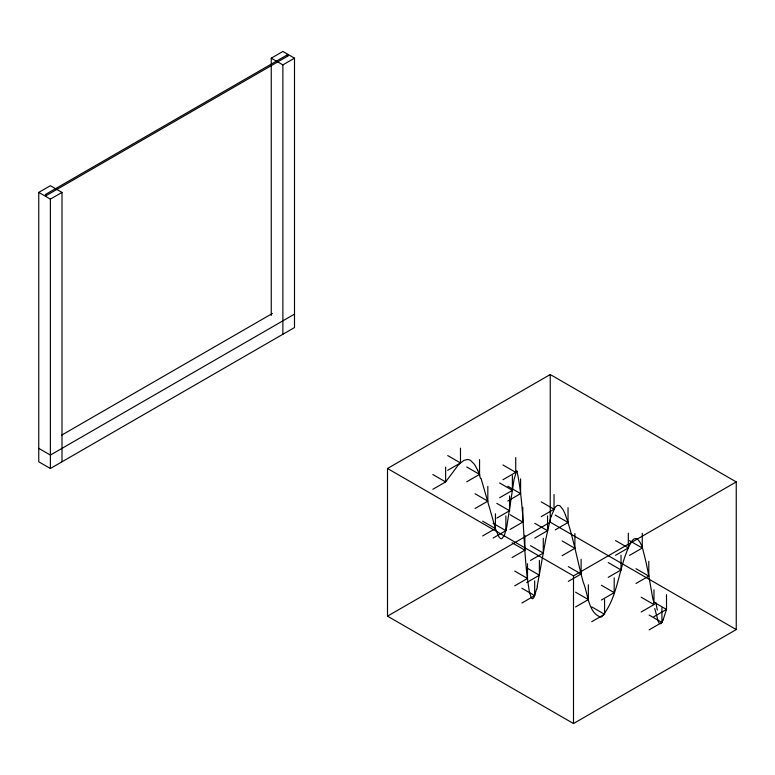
<?xml version="1.0" encoding="UTF-8"?>
<svg xmlns="http://www.w3.org/2000/svg" width="775" height="775" viewBox="0 0 775 775"><rect width="100%" height="100%" fill="white"/><g stroke="black" fill="none" stroke-linecap="round" stroke-linejoin="round"><path stroke-width="1.16" d="M551.19 516.16A184.615 130.636 37.7 0 0 550.337 518.979L545.862 538.935L537.153 586.52M536.542 589.203L534.227 596.673A30.419 12.235 74.8 0 1 533.626 597.806L532.677 598.736L531.621 598.097A4.04 1.627 74.2 0 1 531.137 597.38L529.771 593.127M551.267 516.198L554.735 508.051A30.419 21.312 40.9 0 1 555.714 506.705L557.322 505.387L559.25 505.533A4.04 2.829 41.6 0 1 560.16 505.998L562.902 509.456A50.346 35.33 41.6 0 1 565.459 514.92M517.022 471.229A5.377 1.288 80.6 0 0 516.576 471.026L514.116 479.105L506.734 527.068L504.399 535.283L501.793 538.77L500.398 538.489L498.935 536.833L495.642 529.209L481.072 478.437M662.983 620.271L666.5 609.441L666.5 594.667M662.083 622.218L660.688 623.73L659.428 623.303A5.328 1.472 75.3 0 1 659.157 622.984A5.89 1.618 75.2 0 1 658.091 620.988L654.759 608.53M45.396 194.525L46.054 195.658L287.854 56.062L287.854 55.296L287.196 54.918L45.396 194.525L46.054 195.658M287.196 54.918L287.854 56.062M271.25 315.473L271.25 58.173L282.875 51.46L294.5 58.173L294.5 327.554L50.375 468.497L38.75 461.784L38.75 192.403L50.375 185.7L62 192.403L62 461.784M38.75 192.403L50.375 199.117L62 192.403M271.25 58.173L282.875 64.887L294.5 58.173M61.797 435.056L272.393 313.468M294.5 314.127L50.375 455.07L38.75 448.357M387.5 468.497L550.25 374.528L736.25 481.914L736.25 629.571L573.5 723.54L387.5 616.154L387.5 468.497L573.5 575.883L736.25 481.914M447.688 470.328L460.476 462.946L460.476 448.183M432.838 489.296L445.625 481.914L457.269 466.395A66.97 52.467 37.5 0 1 460.011 463.334L464.099 460.311L467.509 459.498A5.328 4.166 36 0 1 468.536 459.643A5.89 4.611 36.1 0 1 470.851 460.65L474.426 464.332L477.778 470.27M466.763 481.779L479.551 474.387L479.551 459.623M502.936 479.735L515.724 472.353L515.724 457.579M475.036 508.516L487.824 501.134L487.824 486.371M499.613 497.744L512.401 490.362L512.401 475.588M507.799 501.008L520.587 493.627L520.587 478.863M496.785 518.117L509.572 510.735L509.572 495.971M482.641 535.951L495.428 528.569L495.428 513.796M493.094 538.053L505.881 530.672L505.881 515.908M510.018 529.47L522.805 522.088L522.805 507.325M541.241 516.634L554.028 509.252L554.028 494.489M387.5 616.154L550.25 522.185L736.25 629.571M534.76 538.073L547.547 530.691L547.547 515.917M555.249 529.858L568.036 522.476L568.036 507.703M512.091 557.545L524.878 550.163L524.878 535.399M530.488 560.441L543.275 553.059L543.275 538.296M562.117 555.694L574.905 548.312L574.905 533.549M514.707 585.842L527.494 578.46L527.494 563.696M526.603 582.597L539.39 575.215L539.39 560.441M521.885 603.008L534.673 595.626L534.673 580.863M568.327 581.386L581.114 574.004L581.114 559.24M615.534 555.317L628.322 547.935L628.322 533.171M629.484 555.404L642.272 548.022L642.272 533.258M608.239 577.336L621.027 569.954L621.027 555.191M575.573 606.951L588.361 599.569L588.361 584.805M601.4 600.034L614.188 592.643L614.188 577.879M636.004 583.468L648.791 576.077L648.791 561.313M591.771 621.676L604.558 614.294L604.558 599.53M641.187 611.988L653.974 604.607L653.974 589.843M653.712 616.822L666.5 609.441L653.712 602.059M649.15 629.852L661.937 622.461L661.937 607.697M502.936 464.971L515.724 472.353M629.484 540.64L642.272 548.022M615.534 540.553L628.322 547.935M541.241 501.871L554.028 509.252M507.799 486.245L520.587 493.627M499.613 482.98L512.401 490.362M555.249 515.084L568.036 522.476M447.688 455.564L460.476 462.946M466.763 467.005L479.551 474.387M636.004 568.695L648.791 576.077M608.239 562.572L621.027 569.954M534.76 523.309L547.547 530.691M562.117 540.931L574.905 548.312M496.785 503.353L509.572 510.735M475.036 493.752L487.824 501.134M510.018 514.707L522.805 522.088M432.838 474.532L445.625 481.914L445.625 467.151M641.187 597.225L653.974 604.607M601.4 585.261L614.188 592.643M568.327 566.622L581.114 574.004M493.094 523.29L505.881 530.672M530.488 545.678L543.275 553.059M649.15 615.079L661.937 622.461M482.641 521.188L495.428 528.569M512.091 542.781L524.878 550.163M575.573 592.187L588.361 599.569M526.603 567.823L539.39 575.215M591.771 606.912L604.558 614.294M514.707 571.078L527.494 578.46M521.885 588.244L534.673 595.626M517.022 471.239C524.937 509.001 522.631 548.613 528.618 586.878A50.346 20.412 74.2 0 0 529.712 593.127M479.008 473.07L479.899 475.269M565.43 514.92C573.277 536.872 577.133 559.986 583.284 582.432C588.002 593.011 587.973 613.035 600.712 617.036A5.435 4.224 27.2 0 0 601.826 616.706C619.448 595.772 618.15 564.839 631.683 541.376C637.195 532.89 642.427 546.075 643.202 550.977C647.706 567.106 650.002 583.74 653.131 600.17M573.5 575.883L573.5 723.54M550.25 374.528L550.25 522.185M282.875 64.887L282.875 334.257M50.375 199.117L50.375 468.497M477.662 470.299A72.54 58.193 34.6 0 1 478.892 473.089M479.415 475.356A128.282 104.79 32.5 0 1 480.587 478.514M537.356 586.878A184.615 70.602 76.7 0 1 536.736 589.552M657.316 610.128A101.215 19.85 76 0 1 655.815 602.553M662.848 619.923A66.97 18.571 74.9 0 1 661.986 621.957"/></g></svg>
